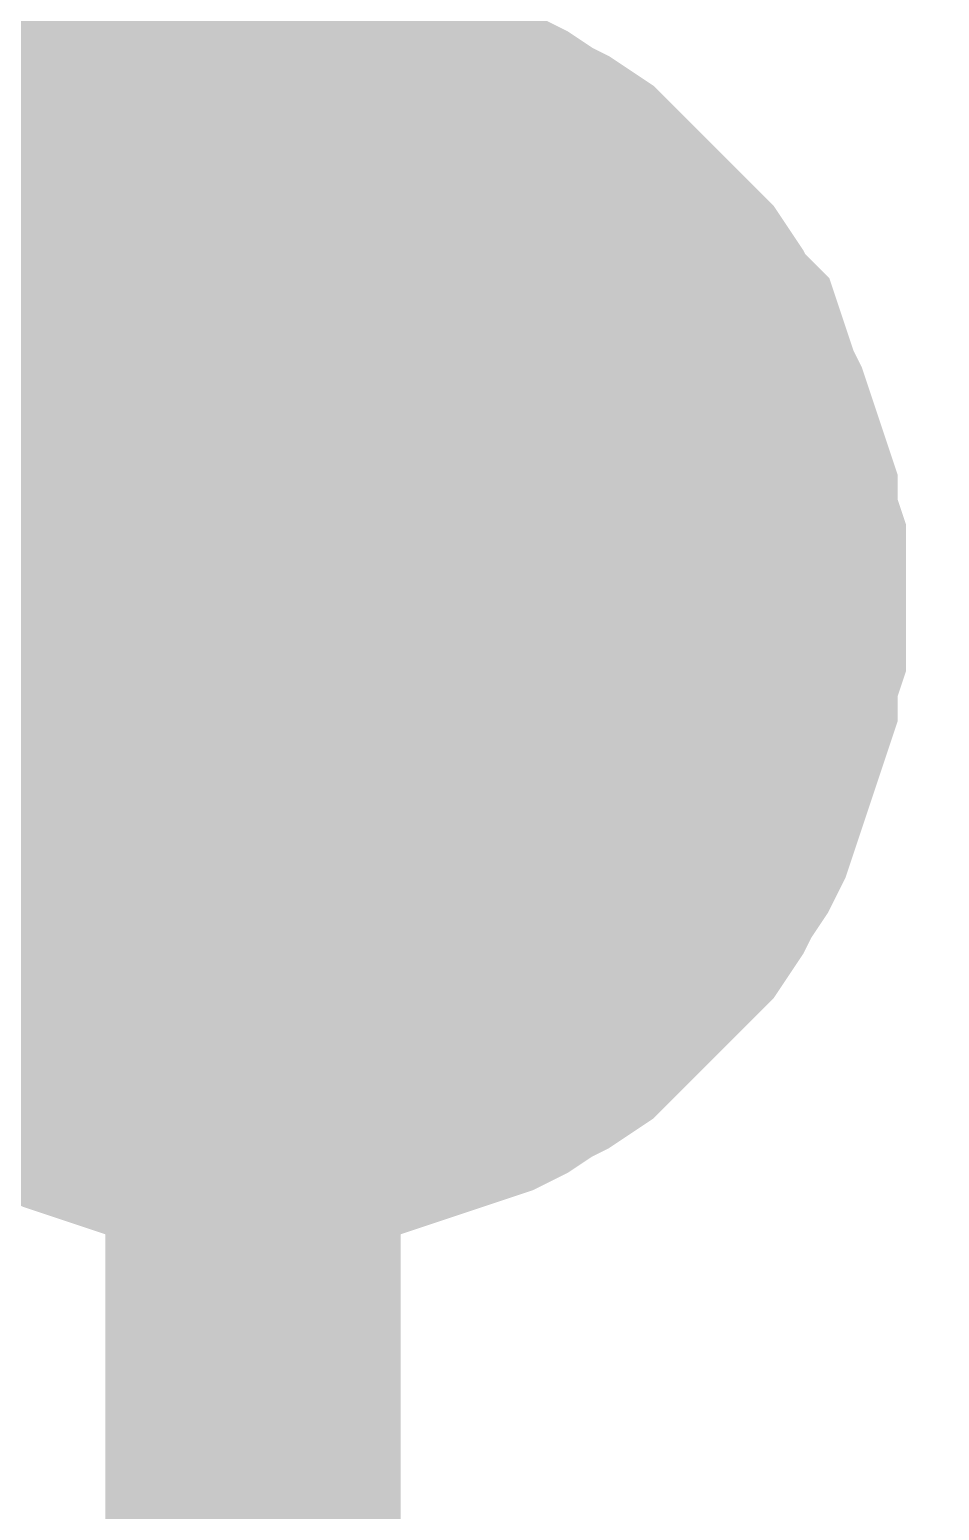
# Model space of a CAD drawing. Header units: inches. Extents: x 0 to 431, y 0 to 297.
# Drawn here: x 183.772 to 184.695, y 143.073 to 144.575 of the extents above; entities that cross this region are included whole.
import ezdxf

# ---------------------------------------------------------------- set-up
doc = ezdxf.new("R2010")
doc.units = ezdxf.units.IN
doc.layers.add('Sheet', color=255, linetype='Continuous')

msp = doc.modelspace()

# ---------------------------------------------------------------- linework, layer by layer
at = {"layer": 'Sheet'}
for points in [[(183.9991, 143.9986, 0.2997, 0.2997, 0), (182.9994, 143.9986, 0.2997, 0.2997, 0), (182.9994, 151.9972, 0.2997, 0.2997, 0), (182.9994, 161.9953, 0.2997, 0.2997, 0), (196.0047, 161.9953, 0.2997, 0.2997, 0)], [(193.0054, 125.9936, 0.2997, 0.2997, 0), (187.4185, 125.9936, 0.2997, 0.2997, 0), (187.4185, 129.9928, 0.2997, 0.2997, 0), (183.9991, 129.9928, 0.2997, 0.2997, 0), (183.9991, 139.9994, 0.2997, 0.2997, 0), (183.9991, 143.9986, 0.2997, 0.2997, 0), (183.9991, 144.9984, 0.2997, 0.2997, 0), (218.9994, 144.9984, 0.2997, 0.2997, 0)], [(183.6127, 144.3179, 0.2997, 0.2997, 0), (183.6295, 144.3347, 0.2997, 0.2997, 0), (183.6463, 144.3515, 0.2997, 0.2997, 0), (183.6631, 144.3683, 0.2997, 0.2997, 0), (183.6799, 144.3851, 0.2997, 0.2997, 0), (183.6967, 144.4019, 0.2997, 0.2997, 0), (183.7219, 144.4187, 0.2997, 0.2997, 0), (183.7387, 144.4271, 0.2997, 0.2997, 0), (183.7555, 144.4439, 0.2997, 0.2997, 0), (183.7807, 144.4523, 0.2997, 0.2997, 0), (183.8059, 144.4607, 0.2997, 0.2997, 0), (183.8227, 144.4691, 0.2997, 0.2997, 0), (183.8479, 144.4775, 0.2997, 0.2997, 0), (183.8731, 144.4859, 0.2997, 0.2997, 0), (183.8983, 144.4943, 0.2997, 0.2997, 0), (183.9235, 144.4943, 0.2997, 0.2997, 0), (183.9487, 144.5027, 0.2997, 0.2997, 0), (183.9739, 144.5027, 0.2997, 0.2997, 0), (183.9991, 144.5027, 0.2997, 0.2997, 0)], [(183.6127, 144.3179, 0.2997, 0.2997, 0), (183.6295, 144.3347, 0.2997, 0.2997, 0), (183.6463, 144.3515, 0.2997, 0.2997, 0), (183.6631, 144.3683, 0.2997, 0.2997, 0), (183.6799, 144.3851, 0.2997, 0.2997, 0), (183.6967, 144.4019, 0.2997, 0.2997, 0), (183.7219, 144.4187, 0.2997, 0.2997, 0), (183.7387, 144.4271, 0.2997, 0.2997, 0), (183.7555, 144.4439, 0.2997, 0.2997, 0), (183.7807, 144.4523, 0.2997, 0.2997, 0), (183.8059, 144.4607, 0.2997, 0.2997, 0), (183.8227, 144.4691, 0.2997, 0.2997, 0), (183.8479, 144.4775, 0.2997, 0.2997, 0), (183.8731, 144.4859, 0.2997, 0.2997, 0), (183.8983, 144.4943, 0.2997, 0.2997, 0), (183.9235, 144.4943, 0.2997, 0.2997, 0), (183.9487, 144.5027, 0.2997, 0.2997, 0), (183.9739, 144.5027, 0.2997, 0.2997, 0), (183.9991, 144.5027, 0.2997, 0.2997, 0)], [(183.6127, 144.3179, 0.2997, 0.2997, 0), (183.6295, 144.3347, 0.2997, 0.2997, 0), (183.6463, 144.3515, 0.2997, 0.2997, 0), (183.6631, 144.3683, 0.2997, 0.2997, 0), (183.6799, 144.3851, 0.2997, 0.2997, 0), (183.6967, 144.4019, 0.2997, 0.2997, 0), (183.7219, 144.4187, 0.2997, 0.2997, 0), (183.7387, 144.4271, 0.2997, 0.2997, 0), (183.7555, 144.4439, 0.2997, 0.2997, 0), (183.7807, 144.4523, 0.2997, 0.2997, 0), (183.8059, 144.4607, 0.2997, 0.2997, 0), (183.8227, 144.4691, 0.2997, 0.2997, 0), (183.8479, 144.4775, 0.2997, 0.2997, 0), (183.8731, 144.4859, 0.2997, 0.2997, 0), (183.8983, 144.4943, 0.2997, 0.2997, 0), (183.9235, 144.4943, 0.2997, 0.2997, 0), (183.9487, 144.5027, 0.2997, 0.2997, 0), (183.9739, 144.5027, 0.2997, 0.2997, 0), (183.9991, 144.5027, 0.2997, 0.2997, 0)], [(183.6127, 144.3179, 0.2997, 0.2997, 0), (183.6295, 144.3347, 0.2997, 0.2997, 0), (183.6463, 144.3515, 0.2997, 0.2997, 0), (183.6631, 144.3683, 0.2997, 0.2997, 0), (183.6799, 144.3851, 0.2997, 0.2997, 0), (183.6967, 144.4019, 0.2997, 0.2997, 0), (183.7219, 144.4187, 0.2997, 0.2997, 0), (183.7387, 144.4271, 0.2997, 0.2997, 0), (183.7555, 144.4439, 0.2997, 0.2997, 0), (183.7807, 144.4523, 0.2997, 0.2997, 0), (183.8059, 144.4607, 0.2997, 0.2997, 0), (183.8227, 144.4691, 0.2997, 0.2997, 0), (183.8479, 144.4775, 0.2997, 0.2997, 0), (183.8731, 144.4859, 0.2997, 0.2997, 0), (183.8983, 144.4943, 0.2997, 0.2997, 0), (183.9235, 144.4943, 0.2997, 0.2997, 0), (183.9487, 144.5027, 0.2997, 0.2997, 0), (183.9739, 144.5027, 0.2997, 0.2997, 0), (183.9991, 144.5027, 0.2997, 0.2997, 0)], [(183.9991, 144.5027, 0.2997, 0.2997, 0), (183.9991, 144.5027, 0.2997, 0.2997, 0)], [(183.9991, 144.5027, 0.2997, 0.2997, 0), (184.0243, 144.5027, 0.2997, 0.2997, 0), (184.0495, 144.5027, 0.2997, 0.2997, 0), (184.0748, 144.4943, 0.2997, 0.2997, 0), (184.1, 144.4943, 0.2997, 0.2997, 0), (184.1252, 144.4859, 0.2997, 0.2997, 0), (184.1504, 144.4775, 0.2997, 0.2997, 0), (184.1756, 144.4691, 0.2997, 0.2997, 0), (184.2008, 144.4607, 0.2997, 0.2997, 0), (184.226, 144.4523, 0.2997, 0.2997, 0), (184.2428, 144.4439, 0.2997, 0.2997, 0), (184.268, 144.4271, 0.2997, 0.2997, 0), (184.2848, 144.4187, 0.2997, 0.2997, 0), (184.31, 144.4019, 0.2997, 0.2997, 0), (184.3268, 144.3851, 0.2997, 0.2997, 0), (184.3436, 144.3683, 0.2997, 0.2997, 0), (184.3604, 144.3515, 0.2997, 0.2997, 0), (184.3772, 144.3347, 0.2997, 0.2997, 0), (184.394, 144.3179, 0.2997, 0.2997, 0), (184.4108, 144.3011, 0.2997, 0.2997, 0), (184.4276, 144.2759, 0.2997, 0.2997, 0), (184.436, 144.2591, 0.2997, 0.2997, 0), (184.4528, 144.2423, 0.2997, 0.2997, 0), (184.4612, 144.2171, 0.2997, 0.2997, 0), (184.4696, 144.1919, 0.2997, 0.2997, 0), (184.478, 144.1751, 0.2997, 0.2997, 0), (184.4864, 144.1499, 0.2997, 0.2997, 0), (184.4948, 144.1247, 0.2997, 0.2997, 0), (184.5032, 144.0995, 0.2997, 0.2997, 0), (184.5032, 144.0742, 0.2997, 0.2997, 0), (184.5116, 144.049, 0.2997, 0.2997, 0), (184.5116, 144.0238, 0.2997, 0.2997, 0), (184.5116, 143.9986, 0.2997, 0.2997, 0)], [(183.9991, 144.5027, 0.2997, 0.2997, 0), (183.9991, 144.5027, 0.2997, 0.2997, 0)], [(183.9991, 144.5027, 0.2997, 0.2997, 0), (184.0243, 144.5027, 0.2997, 0.2997, 0), (184.0495, 144.5027, 0.2997, 0.2997, 0), (184.0748, 144.4943, 0.2997, 0.2997, 0), (184.1, 144.4943, 0.2997, 0.2997, 0), (184.1252, 144.4859, 0.2997, 0.2997, 0), (184.1504, 144.4775, 0.2997, 0.2997, 0), (184.1756, 144.4691, 0.2997, 0.2997, 0), (184.2008, 144.4607, 0.2997, 0.2997, 0), (184.226, 144.4523, 0.2997, 0.2997, 0), (184.2428, 144.4439, 0.2997, 0.2997, 0), (184.268, 144.4271, 0.2997, 0.2997, 0), (184.2848, 144.4187, 0.2997, 0.2997, 0), (184.31, 144.4019, 0.2997, 0.2997, 0), (184.3268, 144.3851, 0.2997, 0.2997, 0), (184.3436, 144.3683, 0.2997, 0.2997, 0), (184.3604, 144.3515, 0.2997, 0.2997, 0), (184.3772, 144.3347, 0.2997, 0.2997, 0), (184.394, 144.3179, 0.2997, 0.2997, 0), (184.4108, 144.3011, 0.2997, 0.2997, 0), (184.4276, 144.2759, 0.2997, 0.2997, 0), (184.436, 144.2591, 0.2997, 0.2997, 0), (184.4528, 144.2423, 0.2997, 0.2997, 0), (184.4612, 144.2171, 0.2997, 0.2997, 0), (184.4696, 144.1919, 0.2997, 0.2997, 0), (184.478, 144.1751, 0.2997, 0.2997, 0), (184.4864, 144.1499, 0.2997, 0.2997, 0), (184.4948, 144.1247, 0.2997, 0.2997, 0), (184.5032, 144.0995, 0.2997, 0.2997, 0), (184.5032, 144.0742, 0.2997, 0.2997, 0), (184.5116, 144.049, 0.2997, 0.2997, 0), (184.5116, 144.0238, 0.2997, 0.2997, 0), (184.5116, 143.9986, 0.2997, 0.2997, 0)], [(183.9991, 144.5027, 0.2997, 0.2997, 0), (183.9991, 144.5027, 0.2997, 0.2997, 0)], [(183.9991, 144.5027, 0.2997, 0.2997, 0), (184.0243, 144.5027, 0.2997, 0.2997, 0), (184.0495, 144.5027, 0.2997, 0.2997, 0), (184.0748, 144.4943, 0.2997, 0.2997, 0), (184.1, 144.4943, 0.2997, 0.2997, 0), (184.1252, 144.4859, 0.2997, 0.2997, 0), (184.1504, 144.4775, 0.2997, 0.2997, 0), (184.1756, 144.4691, 0.2997, 0.2997, 0), (184.2008, 144.4607, 0.2997, 0.2997, 0), (184.226, 144.4523, 0.2997, 0.2997, 0), (184.2428, 144.4439, 0.2997, 0.2997, 0), (184.268, 144.4271, 0.2997, 0.2997, 0), (184.2848, 144.4187, 0.2997, 0.2997, 0), (184.31, 144.4019, 0.2997, 0.2997, 0), (184.3268, 144.3851, 0.2997, 0.2997, 0), (184.3436, 144.3683, 0.2997, 0.2997, 0), (184.3604, 144.3515, 0.2997, 0.2997, 0), (184.3772, 144.3347, 0.2997, 0.2997, 0), (184.394, 144.3179, 0.2997, 0.2997, 0), (184.4108, 144.3011, 0.2997, 0.2997, 0), (184.4276, 144.2759, 0.2997, 0.2997, 0), (184.436, 144.2591, 0.2997, 0.2997, 0), (184.4528, 144.2423, 0.2997, 0.2997, 0), (184.4612, 144.2171, 0.2997, 0.2997, 0), (184.4696, 144.1919, 0.2997, 0.2997, 0), (184.478, 144.1751, 0.2997, 0.2997, 0), (184.4864, 144.1499, 0.2997, 0.2997, 0), (184.4948, 144.1247, 0.2997, 0.2997, 0), (184.5032, 144.0995, 0.2997, 0.2997, 0), (184.5032, 144.0742, 0.2997, 0.2997, 0), (184.5116, 144.049, 0.2997, 0.2997, 0), (184.5116, 144.0238, 0.2997, 0.2997, 0), (184.5116, 143.9986, 0.2997, 0.2997, 0)], [(183.9991, 144.5027, 0.2997, 0.2997, 0), (183.9991, 144.5027, 0.2997, 0.2997, 0)], [(183.9991, 144.5027, 0.2997, 0.2997, 0), (184.0243, 144.5027, 0.2997, 0.2997, 0), (184.0495, 144.5027, 0.2997, 0.2997, 0), (184.0748, 144.4943, 0.2997, 0.2997, 0), (184.1, 144.4943, 0.2997, 0.2997, 0), (184.1252, 144.4859, 0.2997, 0.2997, 0), (184.1504, 144.4775, 0.2997, 0.2997, 0), (184.1756, 144.4691, 0.2997, 0.2997, 0), (184.2008, 144.4607, 0.2997, 0.2997, 0), (184.226, 144.4523, 0.2997, 0.2997, 0), (184.2428, 144.4439, 0.2997, 0.2997, 0), (184.268, 144.4271, 0.2997, 0.2997, 0), (184.2848, 144.4187, 0.2997, 0.2997, 0), (184.31, 144.4019, 0.2997, 0.2997, 0), (184.3268, 144.3851, 0.2997, 0.2997, 0), (184.3436, 144.3683, 0.2997, 0.2997, 0), (184.3604, 144.3515, 0.2997, 0.2997, 0), (184.3772, 144.3347, 0.2997, 0.2997, 0), (184.394, 144.3179, 0.2997, 0.2997, 0), (184.4108, 144.3011, 0.2997, 0.2997, 0), (184.4276, 144.2759, 0.2997, 0.2997, 0), (184.436, 144.2591, 0.2997, 0.2997, 0), (184.4528, 144.2423, 0.2997, 0.2997, 0), (184.4612, 144.2171, 0.2997, 0.2997, 0), (184.4696, 144.1919, 0.2997, 0.2997, 0), (184.478, 144.1751, 0.2997, 0.2997, 0), (184.4864, 144.1499, 0.2997, 0.2997, 0), (184.4948, 144.1247, 0.2997, 0.2997, 0), (184.5032, 144.0995, 0.2997, 0.2997, 0), (184.5032, 144.0742, 0.2997, 0.2997, 0), (184.5116, 144.049, 0.2997, 0.2997, 0), (184.5116, 144.0238, 0.2997, 0.2997, 0), (184.5116, 143.9986, 0.2997, 0.2997, 0)], [(183.7219, 144.4187, 0.0991, 0.0991, 0), (183.7387, 144.4271, 0.0991, 0.0991, 0), (183.7555, 144.4439, 0.0991, 0.0991, 0), (183.7807, 144.4523, 0.0991, 0.0991, 0), (183.8059, 144.4607, 0.0991, 0.0991, 0), (183.8227, 144.4691, 0.0991, 0.0991, 0), (183.8479, 144.4775, 0.0991, 0.0991, 0), (183.8731, 144.4859, 0.0991, 0.0991, 0), (183.8983, 144.4943, 0.0991, 0.0991, 0), (183.9235, 144.4943, 0.0991, 0.0991, 0), (183.9487, 144.5027, 0.0991, 0.0991, 0), (183.9739, 144.5027, 0.0991, 0.0991, 0), (183.9991, 144.5027, 0.0991, 0.0991, 0)], [(183.7219, 144.4187, 0.0991, 0.0991, 0), (183.7387, 144.4271, 0.0991, 0.0991, 0), (183.7555, 144.4439, 0.0991, 0.0991, 0), (183.7807, 144.4523, 0.0991, 0.0991, 0), (183.8059, 144.4607, 0.0991, 0.0991, 0), (183.8227, 144.4691, 0.0991, 0.0991, 0), (183.8479, 144.4775, 0.0991, 0.0991, 0), (183.8731, 144.4859, 0.0991, 0.0991, 0), (183.8983, 144.4943, 0.0991, 0.0991, 0), (183.9235, 144.4943, 0.0991, 0.0991, 0), (183.9487, 144.5027, 0.0991, 0.0991, 0), (183.9739, 144.5027, 0.0991, 0.0991, 0), (183.9991, 144.5027, 0.0991, 0.0991, 0)], [(183.7219, 144.4187, 0.0991, 0.0991, 0), (183.7387, 144.4271, 0.0991, 0.0991, 0), (183.7555, 144.4439, 0.0991, 0.0991, 0), (183.7807, 144.4523, 0.0991, 0.0991, 0), (183.8059, 144.4607, 0.0991, 0.0991, 0), (183.8227, 144.4691, 0.0991, 0.0991, 0), (183.8479, 144.4775, 0.0991, 0.0991, 0), (183.8731, 144.4859, 0.0991, 0.0991, 0), (183.8983, 144.4943, 0.0991, 0.0991, 0), (183.9235, 144.4943, 0.0991, 0.0991, 0), (183.9487, 144.5027, 0.0991, 0.0991, 0), (183.9739, 144.5027, 0.0991, 0.0991, 0), (183.9991, 144.5027, 0.0991, 0.0991, 0)], [(183.7219, 144.4187, 0.0991, 0.0991, 0), (183.7387, 144.4271, 0.0991, 0.0991, 0), (183.7555, 144.4439, 0.0991, 0.0991, 0), (183.7807, 144.4523, 0.0991, 0.0991, 0), (183.8059, 144.4607, 0.0991, 0.0991, 0), (183.8227, 144.4691, 0.0991, 0.0991, 0), (183.8479, 144.4775, 0.0991, 0.0991, 0), (183.8731, 144.4859, 0.0991, 0.0991, 0), (183.8983, 144.4943, 0.0991, 0.0991, 0), (183.9235, 144.4943, 0.0991, 0.0991, 0), (183.9487, 144.5027, 0.0991, 0.0991, 0), (183.9739, 144.5027, 0.0991, 0.0991, 0), (183.9991, 144.5027, 0.0991, 0.0991, 0)], [(183.9991, 144.5027, 0.0991, 0.0991, 0), (183.9991, 144.5027, 0.0991, 0.0991, 0)], [(183.9991, 144.5027, 0.0991, 0.0991, 0), (184.0243, 144.5027, 0.0991, 0.0991, 0), (184.0495, 144.5027, 0.0991, 0.0991, 0), (184.0748, 144.4943, 0.0991, 0.0991, 0), (184.1, 144.4943, 0.0991, 0.0991, 0), (184.1252, 144.4859, 0.0991, 0.0991, 0), (184.1504, 144.4775, 0.0991, 0.0991, 0), (184.1756, 144.4691, 0.0991, 0.0991, 0), (184.2008, 144.4607, 0.0991, 0.0991, 0), (184.226, 144.4523, 0.0991, 0.0991, 0), (184.2428, 144.4439, 0.0991, 0.0991, 0), (184.268, 144.4271, 0.0991, 0.0991, 0), (184.2848, 144.4187, 0.0991, 0.0991, 0), (184.31, 144.4019, 0.0991, 0.0991, 0), (184.3268, 144.3851, 0.0991, 0.0991, 0), (184.3436, 144.3683, 0.0991, 0.0991, 0), (184.3604, 144.3515, 0.0991, 0.0991, 0), (184.3772, 144.3347, 0.0991, 0.0991, 0), (184.394, 144.3179, 0.0991, 0.0991, 0), (184.4108, 144.3011, 0.0991, 0.0991, 0), (184.4276, 144.2759, 0.0991, 0.0991, 0), (184.436, 144.2591, 0.0991, 0.0991, 0), (184.4528, 144.2423, 0.0991, 0.0991, 0), (184.4612, 144.2171, 0.0991, 0.0991, 0), (184.4696, 144.1919, 0.0991, 0.0991, 0), (184.478, 144.1751, 0.0991, 0.0991, 0), (184.4864, 144.1499, 0.0991, 0.0991, 0), (184.4948, 144.1247, 0.0991, 0.0991, 0), (184.5032, 144.0995, 0.0991, 0.0991, 0), (184.5032, 144.0742, 0.0991, 0.0991, 0), (184.5116, 144.049, 0.0991, 0.0991, 0), (184.5116, 144.0238, 0.0991, 0.0991, 0), (184.5116, 143.9986, 0.0991, 0.0991, 0)], [(183.9991, 144.5027, 0.0991, 0.0991, 0), (183.9991, 144.5027, 0.0991, 0.0991, 0)], [(183.9991, 144.5027, 0.0991, 0.0991, 0), (184.0243, 144.5027, 0.0991, 0.0991, 0), (184.0495, 144.5027, 0.0991, 0.0991, 0), (184.0748, 144.4943, 0.0991, 0.0991, 0), (184.1, 144.4943, 0.0991, 0.0991, 0), (184.1252, 144.4859, 0.0991, 0.0991, 0), (184.1504, 144.4775, 0.0991, 0.0991, 0), (184.1756, 144.4691, 0.0991, 0.0991, 0), (184.2008, 144.4607, 0.0991, 0.0991, 0), (184.226, 144.4523, 0.0991, 0.0991, 0), (184.2428, 144.4439, 0.0991, 0.0991, 0), (184.268, 144.4271, 0.0991, 0.0991, 0), (184.2848, 144.4187, 0.0991, 0.0991, 0), (184.31, 144.4019, 0.0991, 0.0991, 0), (184.3268, 144.3851, 0.0991, 0.0991, 0), (184.3436, 144.3683, 0.0991, 0.0991, 0), (184.3604, 144.3515, 0.0991, 0.0991, 0), (184.3772, 144.3347, 0.0991, 0.0991, 0), (184.394, 144.3179, 0.0991, 0.0991, 0), (184.4108, 144.3011, 0.0991, 0.0991, 0), (184.4276, 144.2759, 0.0991, 0.0991, 0), (184.436, 144.2591, 0.0991, 0.0991, 0), (184.4528, 144.2423, 0.0991, 0.0991, 0), (184.4612, 144.2171, 0.0991, 0.0991, 0), (184.4696, 144.1919, 0.0991, 0.0991, 0), (184.478, 144.1751, 0.0991, 0.0991, 0), (184.4864, 144.1499, 0.0991, 0.0991, 0), (184.4948, 144.1247, 0.0991, 0.0991, 0), (184.5032, 144.0995, 0.0991, 0.0991, 0), (184.5032, 144.0742, 0.0991, 0.0991, 0), (184.5116, 144.049, 0.0991, 0.0991, 0), (184.5116, 144.0238, 0.0991, 0.0991, 0), (184.5116, 143.9986, 0.0991, 0.0991, 0)], [(183.9991, 144.5027, 0.0991, 0.0991, 0), (183.9991, 144.5027, 0.0991, 0.0991, 0)], [(183.9991, 144.5027, 0.0991, 0.0991, 0), (184.0243, 144.5027, 0.0991, 0.0991, 0), (184.0495, 144.5027, 0.0991, 0.0991, 0), (184.0748, 144.4943, 0.0991, 0.0991, 0), (184.1, 144.4943, 0.0991, 0.0991, 0), (184.1252, 144.4859, 0.0991, 0.0991, 0), (184.1504, 144.4775, 0.0991, 0.0991, 0), (184.1756, 144.4691, 0.0991, 0.0991, 0), (184.2008, 144.4607, 0.0991, 0.0991, 0), (184.226, 144.4523, 0.0991, 0.0991, 0), (184.2428, 144.4439, 0.0991, 0.0991, 0), (184.268, 144.4271, 0.0991, 0.0991, 0), (184.2848, 144.4187, 0.0991, 0.0991, 0), (184.31, 144.4019, 0.0991, 0.0991, 0), (184.3268, 144.3851, 0.0991, 0.0991, 0), (184.3436, 144.3683, 0.0991, 0.0991, 0), (184.3604, 144.3515, 0.0991, 0.0991, 0), (184.3772, 144.3347, 0.0991, 0.0991, 0), (184.394, 144.3179, 0.0991, 0.0991, 0), (184.4108, 144.3011, 0.0991, 0.0991, 0), (184.4276, 144.2759, 0.0991, 0.0991, 0), (184.436, 144.2591, 0.0991, 0.0991, 0), (184.4528, 144.2423, 0.0991, 0.0991, 0), (184.4612, 144.2171, 0.0991, 0.0991, 0), (184.4696, 144.1919, 0.0991, 0.0991, 0), (184.478, 144.1751, 0.0991, 0.0991, 0), (184.4864, 144.1499, 0.0991, 0.0991, 0), (184.4948, 144.1247, 0.0991, 0.0991, 0), (184.5032, 144.0995, 0.0991, 0.0991, 0), (184.5032, 144.0742, 0.0991, 0.0991, 0), (184.5116, 144.049, 0.0991, 0.0991, 0), (184.5116, 144.0238, 0.0991, 0.0991, 0), (184.5116, 143.9986, 0.0991, 0.0991, 0)], [(183.9991, 144.5027, 0.0991, 0.0991, 0), (183.9991, 144.5027, 0.0991, 0.0991, 0)], [(183.9991, 144.5027, 0.0991, 0.0991, 0), (184.0243, 144.5027, 0.0991, 0.0991, 0), (184.0495, 144.5027, 0.0991, 0.0991, 0), (184.0748, 144.4943, 0.0991, 0.0991, 0), (184.1, 144.4943, 0.0991, 0.0991, 0), (184.1252, 144.4859, 0.0991, 0.0991, 0), (184.1504, 144.4775, 0.0991, 0.0991, 0), (184.1756, 144.4691, 0.0991, 0.0991, 0), (184.2008, 144.4607, 0.0991, 0.0991, 0), (184.226, 144.4523, 0.0991, 0.0991, 0), (184.2428, 144.4439, 0.0991, 0.0991, 0), (184.268, 144.4271, 0.0991, 0.0991, 0), (184.2848, 144.4187, 0.0991, 0.0991, 0), (184.31, 144.4019, 0.0991, 0.0991, 0), (184.3268, 144.3851, 0.0991, 0.0991, 0), (184.3436, 144.3683, 0.0991, 0.0991, 0), (184.3604, 144.3515, 0.0991, 0.0991, 0), (184.3772, 144.3347, 0.0991, 0.0991, 0), (184.394, 144.3179, 0.0991, 0.0991, 0), (184.4108, 144.3011, 0.0991, 0.0991, 0), (184.4276, 144.2759, 0.0991, 0.0991, 0), (184.436, 144.2591, 0.0991, 0.0991, 0), (184.4528, 144.2423, 0.0991, 0.0991, 0), (184.4612, 144.2171, 0.0991, 0.0991, 0), (184.4696, 144.1919, 0.0991, 0.0991, 0), (184.478, 144.1751, 0.0991, 0.0991, 0), (184.4864, 144.1499, 0.0991, 0.0991, 0), (184.4948, 144.1247, 0.0991, 0.0991, 0), (184.5032, 144.0995, 0.0991, 0.0991, 0), (184.5032, 144.0742, 0.0991, 0.0991, 0), (184.5116, 144.049, 0.0991, 0.0991, 0), (184.5116, 144.0238, 0.0991, 0.0991, 0), (184.5116, 143.9986, 0.0991, 0.0991, 0)], [(184.5116, 143.9986, 0.2997, 0.2997, 0), (184.5116, 143.9734, 0.2997, 0.2997, 0), (184.5116, 143.9482, 0.2997, 0.2997, 0), (184.5032, 143.923, 0.2997, 0.2997, 0), (184.5032, 143.8978, 0.2997, 0.2997, 0), (184.4948, 143.8726, 0.2997, 0.2997, 0), (184.4864, 143.8474, 0.2997, 0.2997, 0), (184.478, 143.8222, 0.2997, 0.2997, 0), (184.4696, 143.797, 0.2997, 0.2997, 0), (184.4612, 143.7718, 0.2997, 0.2997, 0), (184.4528, 143.755, 0.2997, 0.2997, 0), (184.436, 143.7298, 0.2997, 0.2997, 0), (184.4276, 143.713, 0.2997, 0.2997, 0), (184.4108, 143.6878, 0.2997, 0.2997, 0), (184.394, 143.671, 0.2997, 0.2997, 0), (184.3772, 143.6542, 0.2997, 0.2997, 0), (184.3604, 143.6374, 0.2997, 0.2997, 0), (184.3436, 143.6206, 0.2997, 0.2997, 0), (184.3268, 143.6037, 0.2997, 0.2997, 0), (184.31, 143.5869, 0.2997, 0.2997, 0), (184.2848, 143.5701, 0.2997, 0.2997, 0), (184.268, 143.5617, 0.2997, 0.2997, 0), (184.2428, 143.5449, 0.2997, 0.2997, 0), (184.226, 143.5365, 0.2997, 0.2997, 0), (184.2008, 143.5281, 0.2997, 0.2997, 0), (184.1756, 143.5197, 0.2997, 0.2997, 0), (184.1504, 143.5113, 0.2997, 0.2997, 0), (184.1252, 143.5029, 0.2997, 0.2997, 0), (184.1, 143.4945, 0.2997, 0.2997, 0), (184.0748, 143.4945, 0.2997, 0.2997, 0), (184.0495, 143.4861, 0.2997, 0.2997, 0), (184.0243, 143.4861, 0.2997, 0.2997, 0), (183.9991, 143.4861, 0.2997, 0.2997, 0)], [(184.5116, 143.9986, 0.2997, 0.2997, 0), (184.5116, 143.9734, 0.2997, 0.2997, 0), (184.5116, 143.9482, 0.2997, 0.2997, 0), (184.5032, 143.923, 0.2997, 0.2997, 0), (184.5032, 143.8978, 0.2997, 0.2997, 0), (184.4948, 143.8726, 0.2997, 0.2997, 0), (184.4864, 143.8474, 0.2997, 0.2997, 0), (184.478, 143.8222, 0.2997, 0.2997, 0), (184.4696, 143.797, 0.2997, 0.2997, 0), (184.4612, 143.7718, 0.2997, 0.2997, 0), (184.4528, 143.755, 0.2997, 0.2997, 0), (184.436, 143.7298, 0.2997, 0.2997, 0), (184.4276, 143.713, 0.2997, 0.2997, 0), (184.4108, 143.6878, 0.2997, 0.2997, 0), (184.394, 143.671, 0.2997, 0.2997, 0), (184.3772, 143.6542, 0.2997, 0.2997, 0), (184.3604, 143.6374, 0.2997, 0.2997, 0), (184.3436, 143.6206, 0.2997, 0.2997, 0), (184.3268, 143.6037, 0.2997, 0.2997, 0), (184.31, 143.5869, 0.2997, 0.2997, 0), (184.2848, 143.5701, 0.2997, 0.2997, 0), (184.268, 143.5617, 0.2997, 0.2997, 0), (184.2428, 143.5449, 0.2997, 0.2997, 0), (184.226, 143.5365, 0.2997, 0.2997, 0), (184.2008, 143.5281, 0.2997, 0.2997, 0), (184.1756, 143.5197, 0.2997, 0.2997, 0), (184.1504, 143.5113, 0.2997, 0.2997, 0), (184.1252, 143.5029, 0.2997, 0.2997, 0), (184.1, 143.4945, 0.2997, 0.2997, 0), (184.0748, 143.4945, 0.2997, 0.2997, 0), (184.0495, 143.4861, 0.2997, 0.2997, 0), (184.0243, 143.4861, 0.2997, 0.2997, 0), (183.9991, 143.4861, 0.2997, 0.2997, 0)], [(184.5116, 143.9986, 0.2997, 0.2997, 0), (184.5116, 143.9734, 0.2997, 0.2997, 0), (184.5116, 143.9482, 0.2997, 0.2997, 0), (184.5032, 143.923, 0.2997, 0.2997, 0), (184.5032, 143.8978, 0.2997, 0.2997, 0), (184.4948, 143.8726, 0.2997, 0.2997, 0), (184.4864, 143.8474, 0.2997, 0.2997, 0), (184.478, 143.8222, 0.2997, 0.2997, 0), (184.4696, 143.797, 0.2997, 0.2997, 0), (184.4612, 143.7718, 0.2997, 0.2997, 0), (184.4528, 143.755, 0.2997, 0.2997, 0), (184.436, 143.7298, 0.2997, 0.2997, 0), (184.4276, 143.713, 0.2997, 0.2997, 0), (184.4108, 143.6878, 0.2997, 0.2997, 0), (184.394, 143.671, 0.2997, 0.2997, 0), (184.3772, 143.6542, 0.2997, 0.2997, 0), (184.3604, 143.6374, 0.2997, 0.2997, 0), (184.3436, 143.6206, 0.2997, 0.2997, 0), (184.3268, 143.6037, 0.2997, 0.2997, 0), (184.31, 143.5869, 0.2997, 0.2997, 0), (184.2848, 143.5701, 0.2997, 0.2997, 0), (184.268, 143.5617, 0.2997, 0.2997, 0), (184.2428, 143.5449, 0.2997, 0.2997, 0), (184.226, 143.5365, 0.2997, 0.2997, 0), (184.2008, 143.5281, 0.2997, 0.2997, 0), (184.1756, 143.5197, 0.2997, 0.2997, 0), (184.1504, 143.5113, 0.2997, 0.2997, 0), (184.1252, 143.5029, 0.2997, 0.2997, 0), (184.1, 143.4945, 0.2997, 0.2997, 0), (184.0748, 143.4945, 0.2997, 0.2997, 0), (184.0495, 143.4861, 0.2997, 0.2997, 0), (184.0243, 143.4861, 0.2997, 0.2997, 0), (183.9991, 143.4861, 0.2997, 0.2997, 0)], [(184.5116, 143.9986, 0.2997, 0.2997, 0), (184.5116, 143.9734, 0.2997, 0.2997, 0), (184.5116, 143.9482, 0.2997, 0.2997, 0), (184.5032, 143.923, 0.2997, 0.2997, 0), (184.5032, 143.8978, 0.2997, 0.2997, 0), (184.4948, 143.8726, 0.2997, 0.2997, 0), (184.4864, 143.8474, 0.2997, 0.2997, 0), (184.478, 143.8222, 0.2997, 0.2997, 0), (184.4696, 143.797, 0.2997, 0.2997, 0), (184.4612, 143.7718, 0.2997, 0.2997, 0), (184.4528, 143.755, 0.2997, 0.2997, 0), (184.436, 143.7298, 0.2997, 0.2997, 0), (184.4276, 143.713, 0.2997, 0.2997, 0), (184.4108, 143.6878, 0.2997, 0.2997, 0), (184.394, 143.671, 0.2997, 0.2997, 0), (184.3772, 143.6542, 0.2997, 0.2997, 0), (184.3604, 143.6374, 0.2997, 0.2997, 0), (184.3436, 143.6206, 0.2997, 0.2997, 0), (184.3268, 143.6037, 0.2997, 0.2997, 0), (184.31, 143.5869, 0.2997, 0.2997, 0), (184.2848, 143.5701, 0.2997, 0.2997, 0), (184.268, 143.5617, 0.2997, 0.2997, 0), (184.2428, 143.5449, 0.2997, 0.2997, 0), (184.226, 143.5365, 0.2997, 0.2997, 0), (184.2008, 143.5281, 0.2997, 0.2997, 0), (184.1756, 143.5197, 0.2997, 0.2997, 0), (184.1504, 143.5113, 0.2997, 0.2997, 0), (184.1252, 143.5029, 0.2997, 0.2997, 0), (184.1, 143.4945, 0.2997, 0.2997, 0), (184.0748, 143.4945, 0.2997, 0.2997, 0), (184.0495, 143.4861, 0.2997, 0.2997, 0), (184.0243, 143.4861, 0.2997, 0.2997, 0), (183.9991, 143.4861, 0.2997, 0.2997, 0)], [(184.5116, 143.9986, 0.2997, 0.2997, 0), (184.5116, 143.9986, 0.2997, 0.2997, 0), (184.5116, 143.9986, 0.2997, 0.2997, 0), (184.5116, 143.9986, 0.2997, 0.2997, 0), (184.5116, 143.9986, 0.2997, 0.2997, 0), (184.5116, 143.9986, 0.2997, 0.2997, 0), (184.5116, 143.9986, 0.2997, 0.2997, 0), (184.5116, 143.9986, 0.2997, 0.2997, 0), (184.5116, 143.9986, 0.2997, 0.2997, 0), (184.5116, 143.9986, 0.2997, 0.2997, 0), (184.5116, 143.9986, 0.2997, 0.2997, 0), (184.5116, 143.9986, 0.2997, 0.2997, 0), (184.5116, 143.9986, 0.2997, 0.2997, 0), (184.5116, 143.9986, 0.2997, 0.2997, 0), (184.5116, 143.9986, 0.2997, 0.2997, 0), (184.5116, 143.9986, 0.2997, 0.2997, 0), (184.5116, 143.9986, 0.2997, 0.2997, 0), (184.5116, 143.9986, 0.2997, 0.2997, 0), (184.5116, 143.9986, 0.2997, 0.2997, 0), (184.5116, 143.9986, 0.2997, 0.2997, 0), (184.5116, 143.9986, 0.2997, 0.2997, 0), (184.5116, 143.9986, 0.2997, 0.2997, 0), (184.5116, 143.9986, 0.2997, 0.2997, 0), (184.5116, 143.9986, 0.2997, 0.2997, 0), (184.5116, 143.9986, 0.2997, 0.2997, 0), (184.5116, 143.9986, 0.2997, 0.2997, 0), (184.5116, 143.9986, 0.2997, 0.2997, 0), (184.5116, 143.9986, 0.2997, 0.2997, 0), (184.5116, 143.9986, 0.2997, 0.2997, 0), (184.5116, 143.9986, 0.2997, 0.2997, 0), (184.5116, 143.9986, 0.2997, 0.2997, 0), (184.5116, 143.9986, 0.2997, 0.2997, 0), (184.5116, 143.9986, 0.2997, 0.2997, 0)], [(184.5116, 143.9986, 0.2997, 0.2997, 0), (184.5116, 143.9986, 0.2997, 0.2997, 0)], [(184.5116, 143.9986, 0.2997, 0.2997, 0), (184.5116, 143.9986, 0.2997, 0.2997, 0), (184.5116, 143.9986, 0.2997, 0.2997, 0), (184.5116, 143.9986, 0.2997, 0.2997, 0), (184.5116, 143.9986, 0.2997, 0.2997, 0), (184.5116, 143.9986, 0.2997, 0.2997, 0), (184.5116, 143.9986, 0.2997, 0.2997, 0), (184.5116, 143.9986, 0.2997, 0.2997, 0), (184.5116, 143.9986, 0.2997, 0.2997, 0), (184.5116, 143.9986, 0.2997, 0.2997, 0), (184.5116, 143.9986, 0.2997, 0.2997, 0), (184.5116, 143.9986, 0.2997, 0.2997, 0), (184.5116, 143.9986, 0.2997, 0.2997, 0), (184.5116, 143.9986, 0.2997, 0.2997, 0), (184.5116, 143.9986, 0.2997, 0.2997, 0), (184.5116, 143.9986, 0.2997, 0.2997, 0), (184.5116, 143.9986, 0.2997, 0.2997, 0), (184.5116, 143.9986, 0.2997, 0.2997, 0), (184.5116, 143.9986, 0.2997, 0.2997, 0), (184.5116, 143.9986, 0.2997, 0.2997, 0), (184.5116, 143.9986, 0.2997, 0.2997, 0), (184.5116, 143.9986, 0.2997, 0.2997, 0), (184.5116, 143.9986, 0.2997, 0.2997, 0), (184.5116, 143.9986, 0.2997, 0.2997, 0), (184.5116, 143.9986, 0.2997, 0.2997, 0), (184.5116, 143.9986, 0.2997, 0.2997, 0), (184.5116, 143.9986, 0.2997, 0.2997, 0), (184.5116, 143.9986, 0.2997, 0.2997, 0), (184.5116, 143.9986, 0.2997, 0.2997, 0), (184.5116, 143.9986, 0.2997, 0.2997, 0), (184.5116, 143.9986, 0.2997, 0.2997, 0), (184.5116, 143.9986, 0.2997, 0.2997, 0), (184.5116, 143.9986, 0.2997, 0.2997, 0)], [(184.5116, 143.9986, 0.2997, 0.2997, 0), (184.5116, 143.9986, 0.2997, 0.2997, 0)], [(184.5116, 143.9986, 0.2997, 0.2997, 0), (184.5116, 143.9986, 0.2997, 0.2997, 0), (184.5116, 143.9986, 0.2997, 0.2997, 0), (184.5116, 143.9986, 0.2997, 0.2997, 0), (184.5116, 143.9986, 0.2997, 0.2997, 0), (184.5116, 143.9986, 0.2997, 0.2997, 0), (184.5116, 143.9986, 0.2997, 0.2997, 0), (184.5116, 143.9986, 0.2997, 0.2997, 0), (184.5116, 143.9986, 0.2997, 0.2997, 0), (184.5116, 143.9986, 0.2997, 0.2997, 0), (184.5116, 143.9986, 0.2997, 0.2997, 0), (184.5116, 143.9986, 0.2997, 0.2997, 0), (184.5116, 143.9986, 0.2997, 0.2997, 0), (184.5116, 143.9986, 0.2997, 0.2997, 0), (184.5116, 143.9986, 0.2997, 0.2997, 0), (184.5116, 143.9986, 0.2997, 0.2997, 0), (184.5116, 143.9986, 0.2997, 0.2997, 0), (184.5116, 143.9986, 0.2997, 0.2997, 0), (184.5116, 143.9986, 0.2997, 0.2997, 0), (184.5116, 143.9986, 0.2997, 0.2997, 0), (184.5116, 143.9986, 0.2997, 0.2997, 0), (184.5116, 143.9986, 0.2997, 0.2997, 0), (184.5116, 143.9986, 0.2997, 0.2997, 0), (184.5116, 143.9986, 0.2997, 0.2997, 0), (184.5116, 143.9986, 0.2997, 0.2997, 0), (184.5116, 143.9986, 0.2997, 0.2997, 0), (184.5116, 143.9986, 0.2997, 0.2997, 0), (184.5116, 143.9986, 0.2997, 0.2997, 0), (184.5116, 143.9986, 0.2997, 0.2997, 0), (184.5116, 143.9986, 0.2997, 0.2997, 0), (184.5116, 143.9986, 0.2997, 0.2997, 0), (184.5116, 143.9986, 0.2997, 0.2997, 0), (184.5116, 143.9986, 0.2997, 0.2997, 0)], [(184.5116, 143.9986, 0.2997, 0.2997, 0), (184.5116, 143.9986, 0.2997, 0.2997, 0)], [(184.5116, 143.9986, 0.2997, 0.2997, 0), (184.5116, 143.9986, 0.2997, 0.2997, 0), (184.5116, 143.9986, 0.2997, 0.2997, 0), (184.5116, 143.9986, 0.2997, 0.2997, 0), (184.5116, 143.9986, 0.2997, 0.2997, 0), (184.5116, 143.9986, 0.2997, 0.2997, 0), (184.5116, 143.9986, 0.2997, 0.2997, 0), (184.5116, 143.9986, 0.2997, 0.2997, 0), (184.5116, 143.9986, 0.2997, 0.2997, 0), (184.5116, 143.9986, 0.2997, 0.2997, 0), (184.5116, 143.9986, 0.2997, 0.2997, 0), (184.5116, 143.9986, 0.2997, 0.2997, 0), (184.5116, 143.9986, 0.2997, 0.2997, 0), (184.5116, 143.9986, 0.2997, 0.2997, 0), (184.5116, 143.9986, 0.2997, 0.2997, 0), (184.5116, 143.9986, 0.2997, 0.2997, 0), (184.5116, 143.9986, 0.2997, 0.2997, 0), (184.5116, 143.9986, 0.2997, 0.2997, 0), (184.5116, 143.9986, 0.2997, 0.2997, 0), (184.5116, 143.9986, 0.2997, 0.2997, 0), (184.5116, 143.9986, 0.2997, 0.2997, 0), (184.5116, 143.9986, 0.2997, 0.2997, 0), (184.5116, 143.9986, 0.2997, 0.2997, 0), (184.5116, 143.9986, 0.2997, 0.2997, 0), (184.5116, 143.9986, 0.2997, 0.2997, 0), (184.5116, 143.9986, 0.2997, 0.2997, 0), (184.5116, 143.9986, 0.2997, 0.2997, 0), (184.5116, 143.9986, 0.2997, 0.2997, 0), (184.5116, 143.9986, 0.2997, 0.2997, 0), (184.5116, 143.9986, 0.2997, 0.2997, 0), (184.5116, 143.9986, 0.2997, 0.2997, 0), (184.5116, 143.9986, 0.2997, 0.2997, 0), (184.5116, 143.9986, 0.2997, 0.2997, 0)], [(184.5116, 143.9986, 0.2997, 0.2997, 0), (184.5116, 143.9986, 0.2997, 0.2997, 0)], [(184.5116, 143.9986, 0.0991, 0.0991, 0), (184.5116, 143.9734, 0.0991, 0.0991, 0), (184.5116, 143.9482, 0.0991, 0.0991, 0), (184.5032, 143.923, 0.0991, 0.0991, 0), (184.5032, 143.8978, 0.0991, 0.0991, 0), (184.4948, 143.8726, 0.0991, 0.0991, 0), (184.4864, 143.8474, 0.0991, 0.0991, 0), (184.478, 143.8222, 0.0991, 0.0991, 0), (184.4696, 143.797, 0.0991, 0.0991, 0), (184.4612, 143.7718, 0.0991, 0.0991, 0), (184.4528, 143.755, 0.0991, 0.0991, 0), (184.436, 143.7298, 0.0991, 0.0991, 0), (184.4276, 143.713, 0.0991, 0.0991, 0), (184.4108, 143.6878, 0.0991, 0.0991, 0), (184.394, 143.671, 0.0991, 0.0991, 0), (184.3772, 143.6542, 0.0991, 0.0991, 0), (184.3604, 143.6374, 0.0991, 0.0991, 0), (184.3436, 143.6206, 0.0991, 0.0991, 0), (184.3268, 143.6037, 0.0991, 0.0991, 0), (184.31, 143.5869, 0.0991, 0.0991, 0), (184.2848, 143.5701, 0.0991, 0.0991, 0), (184.268, 143.5617, 0.0991, 0.0991, 0), (184.2428, 143.5449, 0.0991, 0.0991, 0), (184.226, 143.5365, 0.0991, 0.0991, 0), (184.2008, 143.5281, 0.0991, 0.0991, 0), (184.1756, 143.5197, 0.0991, 0.0991, 0), (184.1504, 143.5113, 0.0991, 0.0991, 0), (184.1252, 143.5029, 0.0991, 0.0991, 0), (184.1, 143.4945, 0.0991, 0.0991, 0), (184.0748, 143.4945, 0.0991, 0.0991, 0), (184.0495, 143.4861, 0.0991, 0.0991, 0), (184.0243, 143.4861, 0.0991, 0.0991, 0), (183.9991, 143.4861, 0.0991, 0.0991, 0)], [(184.5116, 143.9986, 0.0991, 0.0991, 0), (184.5116, 143.9734, 0.0991, 0.0991, 0), (184.5116, 143.9482, 0.0991, 0.0991, 0), (184.5032, 143.923, 0.0991, 0.0991, 0), (184.5032, 143.8978, 0.0991, 0.0991, 0), (184.4948, 143.8726, 0.0991, 0.0991, 0), (184.4864, 143.8474, 0.0991, 0.0991, 0), (184.478, 143.8222, 0.0991, 0.0991, 0), (184.4696, 143.797, 0.0991, 0.0991, 0), (184.4612, 143.7718, 0.0991, 0.0991, 0), (184.4528, 143.755, 0.0991, 0.0991, 0), (184.436, 143.7298, 0.0991, 0.0991, 0), (184.4276, 143.713, 0.0991, 0.0991, 0), (184.4108, 143.6878, 0.0991, 0.0991, 0), (184.394, 143.671, 0.0991, 0.0991, 0), (184.3772, 143.6542, 0.0991, 0.0991, 0), (184.3604, 143.6374, 0.0991, 0.0991, 0), (184.3436, 143.6206, 0.0991, 0.0991, 0), (184.3268, 143.6037, 0.0991, 0.0991, 0), (184.31, 143.5869, 0.0991, 0.0991, 0), (184.2848, 143.5701, 0.0991, 0.0991, 0), (184.268, 143.5617, 0.0991, 0.0991, 0), (184.2428, 143.5449, 0.0991, 0.0991, 0), (184.226, 143.5365, 0.0991, 0.0991, 0), (184.2008, 143.5281, 0.0991, 0.0991, 0), (184.1756, 143.5197, 0.0991, 0.0991, 0), (184.1504, 143.5113, 0.0991, 0.0991, 0), (184.1252, 143.5029, 0.0991, 0.0991, 0), (184.1, 143.4945, 0.0991, 0.0991, 0), (184.0748, 143.4945, 0.0991, 0.0991, 0), (184.0495, 143.4861, 0.0991, 0.0991, 0), (184.0243, 143.4861, 0.0991, 0.0991, 0), (183.9991, 143.4861, 0.0991, 0.0991, 0)], [(184.5116, 143.9986, 0.0991, 0.0991, 0), (184.5116, 143.9734, 0.0991, 0.0991, 0), (184.5116, 143.9482, 0.0991, 0.0991, 0), (184.5032, 143.923, 0.0991, 0.0991, 0), (184.5032, 143.8978, 0.0991, 0.0991, 0), (184.4948, 143.8726, 0.0991, 0.0991, 0), (184.4864, 143.8474, 0.0991, 0.0991, 0), (184.478, 143.8222, 0.0991, 0.0991, 0), (184.4696, 143.797, 0.0991, 0.0991, 0), (184.4612, 143.7718, 0.0991, 0.0991, 0), (184.4528, 143.755, 0.0991, 0.0991, 0), (184.436, 143.7298, 0.0991, 0.0991, 0), (184.4276, 143.713, 0.0991, 0.0991, 0), (184.4108, 143.6878, 0.0991, 0.0991, 0), (184.394, 143.671, 0.0991, 0.0991, 0), (184.3772, 143.6542, 0.0991, 0.0991, 0), (184.3604, 143.6374, 0.0991, 0.0991, 0), (184.3436, 143.6206, 0.0991, 0.0991, 0), (184.3268, 143.6037, 0.0991, 0.0991, 0), (184.31, 143.5869, 0.0991, 0.0991, 0), (184.2848, 143.5701, 0.0991, 0.0991, 0), (184.268, 143.5617, 0.0991, 0.0991, 0), (184.2428, 143.5449, 0.0991, 0.0991, 0), (184.226, 143.5365, 0.0991, 0.0991, 0), (184.2008, 143.5281, 0.0991, 0.0991, 0), (184.1756, 143.5197, 0.0991, 0.0991, 0), (184.1504, 143.5113, 0.0991, 0.0991, 0), (184.1252, 143.5029, 0.0991, 0.0991, 0), (184.1, 143.4945, 0.0991, 0.0991, 0), (184.0748, 143.4945, 0.0991, 0.0991, 0), (184.0495, 143.4861, 0.0991, 0.0991, 0), (184.0243, 143.4861, 0.0991, 0.0991, 0), (183.9991, 143.4861, 0.0991, 0.0991, 0)], [(184.5116, 143.9986, 0.0991, 0.0991, 0), (184.5116, 143.9734, 0.0991, 0.0991, 0), (184.5116, 143.9482, 0.0991, 0.0991, 0), (184.5032, 143.923, 0.0991, 0.0991, 0), (184.5032, 143.8978, 0.0991, 0.0991, 0), (184.4948, 143.8726, 0.0991, 0.0991, 0), (184.4864, 143.8474, 0.0991, 0.0991, 0), (184.478, 143.8222, 0.0991, 0.0991, 0), (184.4696, 143.797, 0.0991, 0.0991, 0), (184.4612, 143.7718, 0.0991, 0.0991, 0), (184.4528, 143.755, 0.0991, 0.0991, 0), (184.436, 143.7298, 0.0991, 0.0991, 0), (184.4276, 143.713, 0.0991, 0.0991, 0), (184.4108, 143.6878, 0.0991, 0.0991, 0), (184.394, 143.671, 0.0991, 0.0991, 0), (184.3772, 143.6542, 0.0991, 0.0991, 0), (184.3604, 143.6374, 0.0991, 0.0991, 0), (184.3436, 143.6206, 0.0991, 0.0991, 0), (184.3268, 143.6037, 0.0991, 0.0991, 0), (184.31, 143.5869, 0.0991, 0.0991, 0), (184.2848, 143.5701, 0.0991, 0.0991, 0), (184.268, 143.5617, 0.0991, 0.0991, 0), (184.2428, 143.5449, 0.0991, 0.0991, 0), (184.226, 143.5365, 0.0991, 0.0991, 0), (184.2008, 143.5281, 0.0991, 0.0991, 0), (184.1756, 143.5197, 0.0991, 0.0991, 0), (184.1504, 143.5113, 0.0991, 0.0991, 0), (184.1252, 143.5029, 0.0991, 0.0991, 0), (184.1, 143.4945, 0.0991, 0.0991, 0), (184.0748, 143.4945, 0.0991, 0.0991, 0), (184.0495, 143.4861, 0.0991, 0.0991, 0), (184.0243, 143.4861, 0.0991, 0.0991, 0), (183.9991, 143.4861, 0.0991, 0.0991, 0)], [(184.5116, 143.9986, 0.0991, 0.0991, 0), (184.5116, 143.9986, 0.0991, 0.0991, 0), (184.5116, 143.9986, 0.0991, 0.0991, 0), (184.5116, 143.9986, 0.0991, 0.0991, 0), (184.5116, 143.9986, 0.0991, 0.0991, 0), (184.5116, 143.9986, 0.0991, 0.0991, 0), (184.5116, 143.9986, 0.0991, 0.0991, 0), (184.5116, 143.9986, 0.0991, 0.0991, 0), (184.5116, 143.9986, 0.0991, 0.0991, 0), (184.5116, 143.9986, 0.0991, 0.0991, 0), (184.5116, 143.9986, 0.0991, 0.0991, 0), (184.5116, 143.9986, 0.0991, 0.0991, 0), (184.5116, 143.9986, 0.0991, 0.0991, 0), (184.5116, 143.9986, 0.0991, 0.0991, 0), (184.5116, 143.9986, 0.0991, 0.0991, 0), (184.5116, 143.9986, 0.0991, 0.0991, 0), (184.5116, 143.9986, 0.0991, 0.0991, 0), (184.5116, 143.9986, 0.0991, 0.0991, 0), (184.5116, 143.9986, 0.0991, 0.0991, 0), (184.5116, 143.9986, 0.0991, 0.0991, 0), (184.5116, 143.9986, 0.0991, 0.0991, 0), (184.5116, 143.9986, 0.0991, 0.0991, 0), (184.5116, 143.9986, 0.0991, 0.0991, 0), (184.5116, 143.9986, 0.0991, 0.0991, 0), (184.5116, 143.9986, 0.0991, 0.0991, 0), (184.5116, 143.9986, 0.0991, 0.0991, 0), (184.5116, 143.9986, 0.0991, 0.0991, 0), (184.5116, 143.9986, 0.0991, 0.0991, 0), (184.5116, 143.9986, 0.0991, 0.0991, 0), (184.5116, 143.9986, 0.0991, 0.0991, 0), (184.5116, 143.9986, 0.0991, 0.0991, 0), (184.5116, 143.9986, 0.0991, 0.0991, 0), (184.5116, 143.9986, 0.0991, 0.0991, 0)], [(184.5116, 143.9986, 0.0991, 0.0991, 0), (184.5116, 143.9986, 0.0991, 0.0991, 0)], [(184.5116, 143.9986, 0.0991, 0.0991, 0), (184.5116, 143.9986, 0.0991, 0.0991, 0), (184.5116, 143.9986, 0.0991, 0.0991, 0), (184.5116, 143.9986, 0.0991, 0.0991, 0), (184.5116, 143.9986, 0.0991, 0.0991, 0), (184.5116, 143.9986, 0.0991, 0.0991, 0), (184.5116, 143.9986, 0.0991, 0.0991, 0), (184.5116, 143.9986, 0.0991, 0.0991, 0), (184.5116, 143.9986, 0.0991, 0.0991, 0), (184.5116, 143.9986, 0.0991, 0.0991, 0), (184.5116, 143.9986, 0.0991, 0.0991, 0), (184.5116, 143.9986, 0.0991, 0.0991, 0), (184.5116, 143.9986, 0.0991, 0.0991, 0), (184.5116, 143.9986, 0.0991, 0.0991, 0), (184.5116, 143.9986, 0.0991, 0.0991, 0), (184.5116, 143.9986, 0.0991, 0.0991, 0), (184.5116, 143.9986, 0.0991, 0.0991, 0), (184.5116, 143.9986, 0.0991, 0.0991, 0), (184.5116, 143.9986, 0.0991, 0.0991, 0), (184.5116, 143.9986, 0.0991, 0.0991, 0), (184.5116, 143.9986, 0.0991, 0.0991, 0), (184.5116, 143.9986, 0.0991, 0.0991, 0), (184.5116, 143.9986, 0.0991, 0.0991, 0), (184.5116, 143.9986, 0.0991, 0.0991, 0), (184.5116, 143.9986, 0.0991, 0.0991, 0), (184.5116, 143.9986, 0.0991, 0.0991, 0), (184.5116, 143.9986, 0.0991, 0.0991, 0), (184.5116, 143.9986, 0.0991, 0.0991, 0), (184.5116, 143.9986, 0.0991, 0.0991, 0), (184.5116, 143.9986, 0.0991, 0.0991, 0), (184.5116, 143.9986, 0.0991, 0.0991, 0), (184.5116, 143.9986, 0.0991, 0.0991, 0), (184.5116, 143.9986, 0.0991, 0.0991, 0)], [(184.5116, 143.9986, 0.0991, 0.0991, 0), (184.5116, 143.9986, 0.0991, 0.0991, 0)], [(184.5116, 143.9986, 0.0991, 0.0991, 0), (184.5116, 143.9986, 0.0991, 0.0991, 0), (184.5116, 143.9986, 0.0991, 0.0991, 0), (184.5116, 143.9986, 0.0991, 0.0991, 0), (184.5116, 143.9986, 0.0991, 0.0991, 0), (184.5116, 143.9986, 0.0991, 0.0991, 0), (184.5116, 143.9986, 0.0991, 0.0991, 0), (184.5116, 143.9986, 0.0991, 0.0991, 0), (184.5116, 143.9986, 0.0991, 0.0991, 0), (184.5116, 143.9986, 0.0991, 0.0991, 0), (184.5116, 143.9986, 0.0991, 0.0991, 0), (184.5116, 143.9986, 0.0991, 0.0991, 0), (184.5116, 143.9986, 0.0991, 0.0991, 0), (184.5116, 143.9986, 0.0991, 0.0991, 0), (184.5116, 143.9986, 0.0991, 0.0991, 0), (184.5116, 143.9986, 0.0991, 0.0991, 0), (184.5116, 143.9986, 0.0991, 0.0991, 0), (184.5116, 143.9986, 0.0991, 0.0991, 0), (184.5116, 143.9986, 0.0991, 0.0991, 0), (184.5116, 143.9986, 0.0991, 0.0991, 0), (184.5116, 143.9986, 0.0991, 0.0991, 0), (184.5116, 143.9986, 0.0991, 0.0991, 0), (184.5116, 143.9986, 0.0991, 0.0991, 0), (184.5116, 143.9986, 0.0991, 0.0991, 0), (184.5116, 143.9986, 0.0991, 0.0991, 0), (184.5116, 143.9986, 0.0991, 0.0991, 0), (184.5116, 143.9986, 0.0991, 0.0991, 0), (184.5116, 143.9986, 0.0991, 0.0991, 0), (184.5116, 143.9986, 0.0991, 0.0991, 0), (184.5116, 143.9986, 0.0991, 0.0991, 0), (184.5116, 143.9986, 0.0991, 0.0991, 0), (184.5116, 143.9986, 0.0991, 0.0991, 0), (184.5116, 143.9986, 0.0991, 0.0991, 0)], [(184.5116, 143.9986, 0.0991, 0.0991, 0), (184.5116, 143.9986, 0.0991, 0.0991, 0)], [(184.5116, 143.9986, 0.0991, 0.0991, 0), (184.5116, 143.9986, 0.0991, 0.0991, 0), (184.5116, 143.9986, 0.0991, 0.0991, 0), (184.5116, 143.9986, 0.0991, 0.0991, 0), (184.5116, 143.9986, 0.0991, 0.0991, 0), (184.5116, 143.9986, 0.0991, 0.0991, 0), (184.5116, 143.9986, 0.0991, 0.0991, 0), (184.5116, 143.9986, 0.0991, 0.0991, 0), (184.5116, 143.9986, 0.0991, 0.0991, 0), (184.5116, 143.9986, 0.0991, 0.0991, 0), (184.5116, 143.9986, 0.0991, 0.0991, 0), (184.5116, 143.9986, 0.0991, 0.0991, 0), (184.5116, 143.9986, 0.0991, 0.0991, 0), (184.5116, 143.9986, 0.0991, 0.0991, 0), (184.5116, 143.9986, 0.0991, 0.0991, 0), (184.5116, 143.9986, 0.0991, 0.0991, 0), (184.5116, 143.9986, 0.0991, 0.0991, 0), (184.5116, 143.9986, 0.0991, 0.0991, 0), (184.5116, 143.9986, 0.0991, 0.0991, 0), (184.5116, 143.9986, 0.0991, 0.0991, 0), (184.5116, 143.9986, 0.0991, 0.0991, 0), (184.5116, 143.9986, 0.0991, 0.0991, 0), (184.5116, 143.9986, 0.0991, 0.0991, 0), (184.5116, 143.9986, 0.0991, 0.0991, 0), (184.5116, 143.9986, 0.0991, 0.0991, 0), (184.5116, 143.9986, 0.0991, 0.0991, 0), (184.5116, 143.9986, 0.0991, 0.0991, 0), (184.5116, 143.9986, 0.0991, 0.0991, 0), (184.5116, 143.9986, 0.0991, 0.0991, 0), (184.5116, 143.9986, 0.0991, 0.0991, 0), (184.5116, 143.9986, 0.0991, 0.0991, 0), (184.5116, 143.9986, 0.0991, 0.0991, 0), (184.5116, 143.9986, 0.0991, 0.0991, 0)], [(184.5116, 143.9986, 0.0991, 0.0991, 0), (184.5116, 143.9986, 0.0991, 0.0991, 0)], [(183.9991, 143.4861, 0.2997, 0.2997, 0), (183.9739, 143.4861, 0.2997, 0.2997, 0), (183.9487, 143.4861, 0.2997, 0.2997, 0), (183.9235, 143.4945, 0.2997, 0.2997, 0), (183.8983, 143.4945, 0.2997, 0.2997, 0), (183.8731, 143.5029, 0.2997, 0.2997, 0), (183.8479, 143.5113, 0.2997, 0.2997, 0), (183.8227, 143.5197, 0.2997, 0.2997, 0), (183.8059, 143.5281, 0.2997, 0.2997, 0), (183.7807, 143.5365, 0.2997, 0.2997, 0), (183.7555, 143.5449, 0.2997, 0.2997, 0), (183.7387, 143.5617, 0.2997, 0.2997, 0), (183.7219, 143.5701, 0.2997, 0.2997, 0), (183.6967, 143.5869, 0.2997, 0.2997, 0), (183.6799, 143.6037, 0.2997, 0.2997, 0), (183.6631, 143.6206, 0.2997, 0.2997, 0), (183.6463, 143.6374, 0.2997, 0.2997, 0), (183.6295, 143.6542, 0.2997, 0.2997, 0), (183.6127, 143.671, 0.2997, 0.2997, 0)], [(183.9991, 143.4861, 0.2997, 0.2997, 0), (183.9739, 143.4861, 0.2997, 0.2997, 0), (183.9487, 143.4861, 0.2997, 0.2997, 0), (183.9235, 143.4945, 0.2997, 0.2997, 0), (183.8983, 143.4945, 0.2997, 0.2997, 0), (183.8731, 143.5029, 0.2997, 0.2997, 0), (183.8479, 143.5113, 0.2997, 0.2997, 0), (183.8227, 143.5197, 0.2997, 0.2997, 0), (183.8059, 143.5281, 0.2997, 0.2997, 0), (183.7807, 143.5365, 0.2997, 0.2997, 0), (183.7555, 143.5449, 0.2997, 0.2997, 0), (183.7387, 143.5617, 0.2997, 0.2997, 0), (183.7219, 143.5701, 0.2997, 0.2997, 0), (183.6967, 143.5869, 0.2997, 0.2997, 0), (183.6799, 143.6037, 0.2997, 0.2997, 0), (183.6631, 143.6206, 0.2997, 0.2997, 0), (183.6463, 143.6374, 0.2997, 0.2997, 0), (183.6295, 143.6542, 0.2997, 0.2997, 0), (183.6127, 143.671, 0.2997, 0.2997, 0)], [(183.9991, 143.4861, 0.2997, 0.2997, 0), (183.9739, 143.4861, 0.2997, 0.2997, 0), (183.9487, 143.4861, 0.2997, 0.2997, 0), (183.9235, 143.4945, 0.2997, 0.2997, 0), (183.8983, 143.4945, 0.2997, 0.2997, 0), (183.8731, 143.5029, 0.2997, 0.2997, 0), (183.8479, 143.5113, 0.2997, 0.2997, 0), (183.8227, 143.5197, 0.2997, 0.2997, 0), (183.8059, 143.5281, 0.2997, 0.2997, 0), (183.7807, 143.5365, 0.2997, 0.2997, 0), (183.7555, 143.5449, 0.2997, 0.2997, 0), (183.7387, 143.5617, 0.2997, 0.2997, 0), (183.7219, 143.5701, 0.2997, 0.2997, 0), (183.6967, 143.5869, 0.2997, 0.2997, 0), (183.6799, 143.6037, 0.2997, 0.2997, 0), (183.6631, 143.6206, 0.2997, 0.2997, 0), (183.6463, 143.6374, 0.2997, 0.2997, 0), (183.6295, 143.6542, 0.2997, 0.2997, 0), (183.6127, 143.671, 0.2997, 0.2997, 0)], [(183.9991, 143.4861, 0.2997, 0.2997, 0), (183.9739, 143.4861, 0.2997, 0.2997, 0), (183.9487, 143.4861, 0.2997, 0.2997, 0), (183.9235, 143.4945, 0.2997, 0.2997, 0), (183.8983, 143.4945, 0.2997, 0.2997, 0), (183.8731, 143.5029, 0.2997, 0.2997, 0), (183.8479, 143.5113, 0.2997, 0.2997, 0), (183.8227, 143.5197, 0.2997, 0.2997, 0), (183.8059, 143.5281, 0.2997, 0.2997, 0), (183.7807, 143.5365, 0.2997, 0.2997, 0), (183.7555, 143.5449, 0.2997, 0.2997, 0), (183.7387, 143.5617, 0.2997, 0.2997, 0), (183.7219, 143.5701, 0.2997, 0.2997, 0), (183.6967, 143.5869, 0.2997, 0.2997, 0), (183.6799, 143.6037, 0.2997, 0.2997, 0), (183.6631, 143.6206, 0.2997, 0.2997, 0), (183.6463, 143.6374, 0.2997, 0.2997, 0), (183.6295, 143.6542, 0.2997, 0.2997, 0), (183.6127, 143.671, 0.2997, 0.2997, 0)], [(183.9991, 143.4861, 0.0991, 0.0991, 0), (183.9739, 143.4861, 0.0991, 0.0991, 0), (183.9487, 143.4861, 0.0991, 0.0991, 0), (183.9235, 143.4945, 0.0991, 0.0991, 0), (183.8983, 143.4945, 0.0991, 0.0991, 0), (183.8731, 143.5029, 0.0991, 0.0991, 0), (183.8479, 143.5113, 0.0991, 0.0991, 0), (183.8227, 143.5197, 0.0991, 0.0991, 0), (183.8059, 143.5281, 0.0991, 0.0991, 0), (183.7807, 143.5365, 0.0991, 0.0991, 0), (183.7555, 143.5449, 0.0991, 0.0991, 0), (183.7387, 143.5617, 0.0991, 0.0991, 0), (183.7219, 143.5701, 0.0991, 0.0991, 0)], [(183.9991, 143.4861, 0.0991, 0.0991, 0), (183.9739, 143.4861, 0.0991, 0.0991, 0), (183.9487, 143.4861, 0.0991, 0.0991, 0), (183.9235, 143.4945, 0.0991, 0.0991, 0), (183.8983, 143.4945, 0.0991, 0.0991, 0), (183.8731, 143.5029, 0.0991, 0.0991, 0), (183.8479, 143.5113, 0.0991, 0.0991, 0), (183.8227, 143.5197, 0.0991, 0.0991, 0), (183.8059, 143.5281, 0.0991, 0.0991, 0), (183.7807, 143.5365, 0.0991, 0.0991, 0), (183.7555, 143.5449, 0.0991, 0.0991, 0), (183.7387, 143.5617, 0.0991, 0.0991, 0), (183.7219, 143.5701, 0.0991, 0.0991, 0)], [(183.9991, 143.4861, 0.0991, 0.0991, 0), (183.9739, 143.4861, 0.0991, 0.0991, 0), (183.9487, 143.4861, 0.0991, 0.0991, 0), (183.9235, 143.4945, 0.0991, 0.0991, 0), (183.8983, 143.4945, 0.0991, 0.0991, 0), (183.8731, 143.5029, 0.0991, 0.0991, 0), (183.8479, 143.5113, 0.0991, 0.0991, 0), (183.8227, 143.5197, 0.0991, 0.0991, 0), (183.8059, 143.5281, 0.0991, 0.0991, 0), (183.7807, 143.5365, 0.0991, 0.0991, 0), (183.7555, 143.5449, 0.0991, 0.0991, 0), (183.7387, 143.5617, 0.0991, 0.0991, 0), (183.7219, 143.5701, 0.0991, 0.0991, 0)], [(183.9991, 143.4861, 0.0991, 0.0991, 0), (183.9739, 143.4861, 0.0991, 0.0991, 0), (183.9487, 143.4861, 0.0991, 0.0991, 0), (183.9235, 143.4945, 0.0991, 0.0991, 0), (183.8983, 143.4945, 0.0991, 0.0991, 0), (183.8731, 143.5029, 0.0991, 0.0991, 0), (183.8479, 143.5113, 0.0991, 0.0991, 0), (183.8227, 143.5197, 0.0991, 0.0991, 0), (183.8059, 143.5281, 0.0991, 0.0991, 0), (183.7807, 143.5365, 0.0991, 0.0991, 0), (183.7555, 143.5449, 0.0991, 0.0991, 0), (183.7387, 143.5617, 0.0991, 0.0991, 0), (183.7219, 143.5701, 0.0991, 0.0991, 0)]]:
    msp.add_lwpolyline(points, format="xyseb", dxfattribs=at)
msp.add_lwpolyline([(183.7461, 144.0001, 0.508, 0.508, 1), (184.2541, 144.0001, 0.508, 0.508, 1)], format="xyseb", close=True, dxfattribs=at)

doc.saveas('drawing.dxf')
